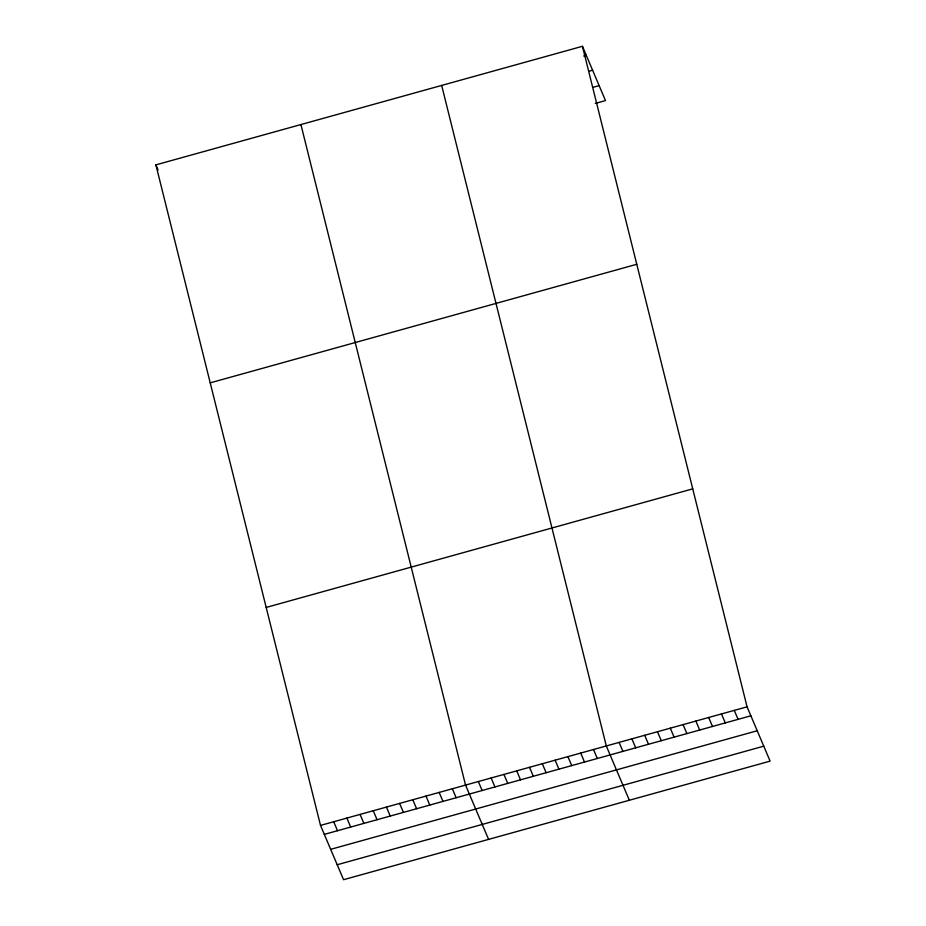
<?xml version="1.0" encoding="UTF-8"?>
<svg xmlns="http://www.w3.org/2000/svg" width="926" height="926" viewBox="0 0 926 926"><rect width="100%" height="100%" fill="white"/><g stroke="black" fill="none" stroke-linecap="round" stroke-linejoin="round"><path stroke-width="1.39" d="M582.442 46.3L747.062 706.827L770.108 761.126L343.558 879.7L320.512 825.413L155.892 164.874L582.442 46.3L605.488 100.587L595.256 103.434M583.693 55.988L586.251 55.271M588.762 71.29L592.605 70.226M592.744 87.414L599.145 85.632M210.214 382.855L636.775 264.28M266.19 607.433L692.741 488.859M320.512 825.413L747.062 706.827M324.32 834.384L750.87 715.798M330.663 849.339L757.225 730.753M337.203 864.745L763.765 746.171M734.272 710.392L738.08 719.363M721.47 713.946L725.278 722.917M708.679 717.5L712.488 726.47M695.877 721.065L699.686 730.035M683.075 724.618L686.884 733.589M670.285 728.172L674.093 737.142M657.483 731.737L661.291 740.707M644.693 735.29L648.501 744.261M631.891 738.844L635.699 747.814M619.1 742.409L622.909 751.38M629.344 800.249L606.298 745.962L441.679 85.435M593.508 749.516L597.316 758.487M580.706 753.081L584.514 762.052M567.916 756.635L571.724 765.605M555.114 760.188L558.922 769.159M542.323 763.753L546.132 772.724M529.522 767.307L533.33 776.277M516.72 770.86L520.528 779.831M503.929 774.425L507.737 783.396M491.127 777.979L494.935 786.95M478.337 781.532L482.145 790.503M488.581 839.384L465.535 785.098L300.915 124.559M452.351 788.755L456.159 797.726M439.167 792.424L442.975 801.395M425.983 796.082L429.791 805.064M155.892 164.874L158.068 170.002M412.799 799.751L416.607 808.722M399.615 803.421L403.423 812.391M386.431 807.078L390.24 816.061M373.247 810.748L377.056 819.718M360.064 814.417L363.872 823.388M346.88 818.075L350.688 827.045M333.696 821.744L337.504 830.715"/></g></svg>
